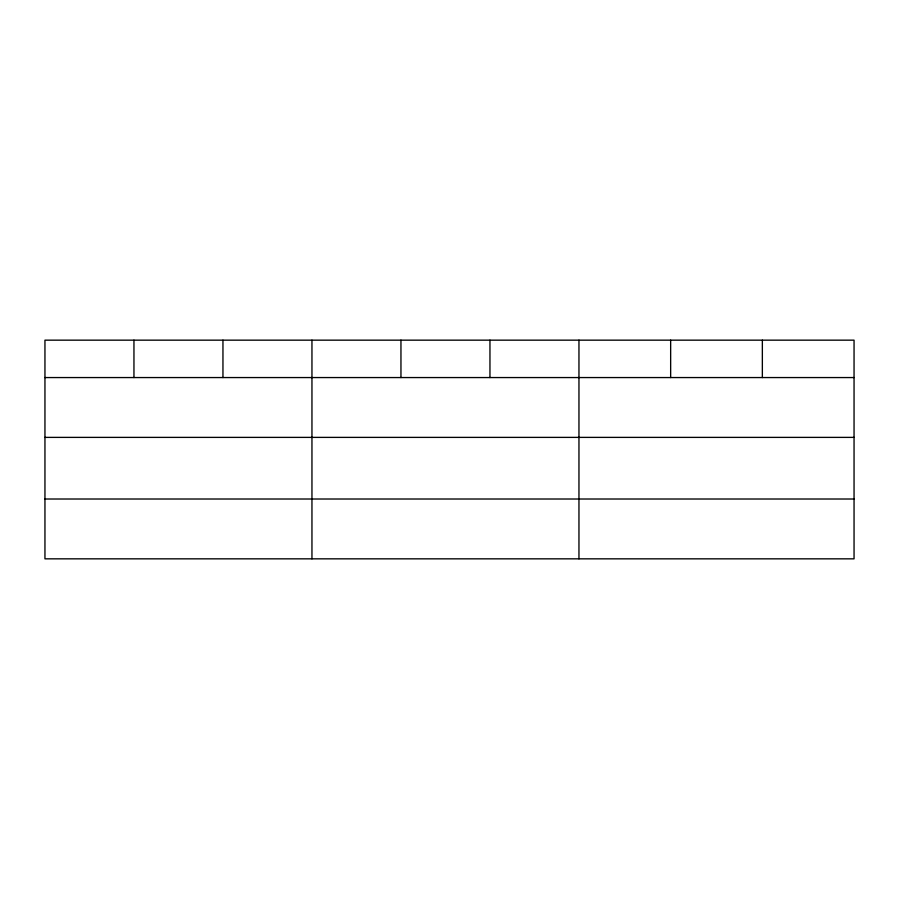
<?xml version="1.0" encoding="UTF-8"?>
<svg xmlns="http://www.w3.org/2000/svg" width="899" height="899" viewBox="0 0 899 899"><rect width="100%" height="100%" fill="white"/><g stroke="black" fill="none" stroke-linecap="round" stroke-linejoin="round"><path stroke-width="1.35" d="M854.05 437.386L854.05 340.159L44.95 340.159L44.95 558.841L854.05 558.841L854.05 437.386L44.95 437.386M44.95 377.558L854.05 377.558M44.95 499.012L854.05 499.012M762.352 340.159L762.352 377.558M670.654 340.159L670.654 377.558M578.956 340.159L578.956 558.841M489.955 340.159L489.955 377.558M400.954 340.159L400.954 377.558M311.953 340.159L311.953 558.841M222.952 340.159L222.952 377.558M133.951 340.159L133.951 377.558"/></g></svg>
